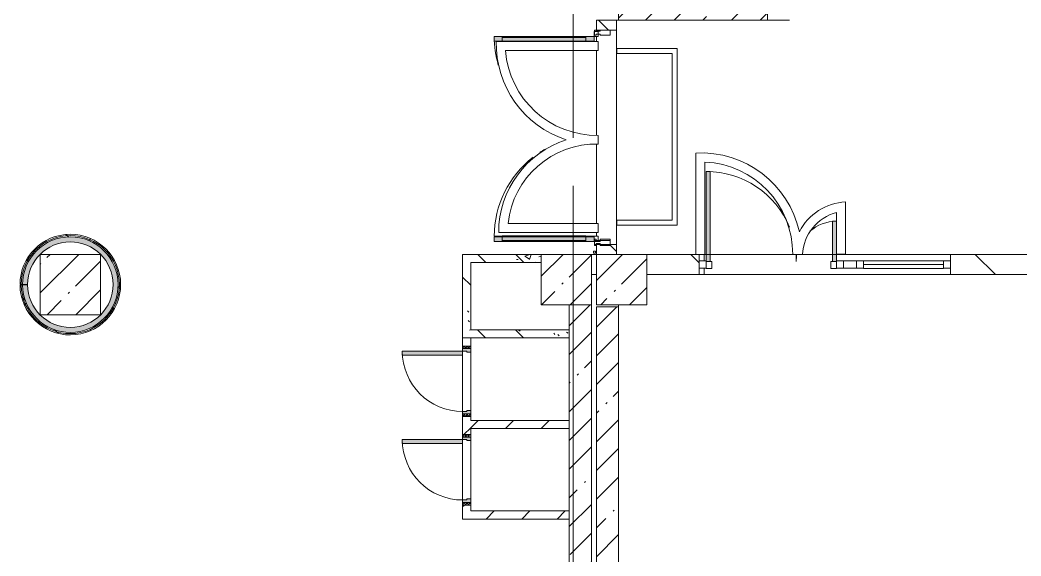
# Model space of a CAD drawing. Header units: millimetres. Extents: x 81632 to 272167, y -8553 to 29000.
# Drawn here: x 177771 to 187721, y 4902 to 10230 of the extents above; entities that cross this region are included whole.
import ezdxf

# ---------------------------------------------------------------- set-up
doc = ezdxf.new("R2010")
doc.units = ezdxf.units.MM
doc.linetypes.add('Осевая', pattern=[3175, 635, -476.25, 1587.5, -476.25])
for name, color, linetype, lineweight, true_color in [('A-DETL-GENF-2', 7, 'Continuous', 5, 0xe2e2e2), ('A-DETL-GENF-4', 7, 'Continuous', 5, 0xaaaaaa), ('A-DOOR-5', 7, 'Continuous', 5, 0xe2e2e2), ('A-DOOR-6', 7, 'Continuous', 5, 0xaaaaaa), ('A-DOOR-FRAM-4', 7, 'Continuous', 5, 0xe2e2e2), ('A-DOOR-FRAM-6', 7, 'Continuous', 5, 0xaaaaaa), ('A-FLOR-1', 7, 'Continuous', 5, 0xaaaaaa), ('I-WALL-1', 7, 'Continuous', 5, 0xe7e7e7), ('I-WALL-5', 7, 'Continuous', 5, 0x787878)]:
    doc.layers.add(name, color=color, linetype=linetype, lineweight=lineweight, true_color=true_color)
for name, color, linetype, lineweight in [('A-GLAZ-CURT-2', 7, 'Continuous', 5), ('A-GLAZ-CWMG-2', 7, 'Continuous', 5), ('A-WALL', 7, 'Continuous', 9), ('A-WALL-2', 7, 'Continuous', 5), ('I-WALL-3', 7, 'Continuous', 5), ('S-COLS-1', 7, 'Continuous', 5), ('Оси', 7, 'Continuous', 9), ('Оси-2', 7, 'Осевая', 9)]:
    doc.layers.add(name, color=color, linetype=linetype, lineweight=lineweight)
pattern_1 = [(45, (144961.33, 0), (-285.123, 285.123), []), (45, (145246.45, 0), (-285.123, 285.123), [504.031, -100.806, 16.764, -84.042])]
pattern_2 = [(135, (144961.33, 0), (-353.5534, -353.5534), [])]
pattern_3 = [(135, (144961.33, 0), (-377.171, -377.171), [533.4, -88.9, 17.78, -88.9]), (135, (144961.33, 376.94), (-377.171, -377.171), []), (50, (144961.33, 0), (637.6445, -55.7866), [66.675, -733.425]), (355, (144961.3, 0), (-123.349, 668.699), [53.34, -586.74]), (100.451, (145014.47, -4.65), (514.299, 612.908), [56.665, -623.315]), (46.184, (144961.3, 177.8), (948.776, -147.15), [100.012, -1100.137]), (96.636, (145040.4, 165.5), (830.91, 865.997), [84.998, -934.973]), (351.184, (144961.3, 177.8), (830.918, 865.988), [80.01, -880.11]), (21, (145050.23, 133.35), (530.6506, -357.928), [66.675, -733.425]), (326, (145050.2, 133.35), (216.308, 644.658), [53.34, -586.74]), (71.451, (145094.45, 103.5), (746.96, 286.724), [56.665, -623.315]), (37.5, (144961.33, 0), (10.8105, 295.9426), [16.764, -562.864, 16.764, -578.866, -588.962]), (37.5, (144961.33, 0), (10.8105, 295.9426), [-1175.258, 16.764, -572.198]), (7.5, (144961.33, 0), (233.8692, 350.6318), [16.764, -322.834, 16.764, -549.529, -224.472]), (7.5, (144961.33, 0), (233.8692, 350.6318), [-905.891, 16.764, -207.708]), (327.5, (144763.08, 0), (474.5678, -20.0513), [16.764, -205.486, 16.764, -676.656, -920.115]), (327.5, (144763.08, 0), (474.5678, -20.0513), [-915.67, 16.764, -903.351]), (317.5, (144674.2, 0), (518.452, 88.9934), [16.764, -272.161, 16.764, -443.738, -653.415]), (317.5, (144674.2, 0), (518.452, 88.9934), [-749.427, 16.764, -636.651])]
pattern_4 = [(45, (144961.33, 0), (-176.7767, 176.7767), [])]
pattern_5 = [(45, (144961.3, 0), (-530.33, 530.33), []), (135, (144961.3, 0), (-530.33, -530.33), [])]

# ---------------------------------------------------------------- blocks, each defined once
blk = doc.blocks.new('BSC_Колонна _Прямоугольная - 500х500-23286270-2_6_3_птичка')
at = {"layer": 'S-COLS-1'}
h = blk.add_hatch(dxfattribs=at)
h.set_pattern_fill('FP_47', color=256, style=0, pattern_type=2)
h.set_pattern_definition([(45, (-38790, -7650), (-285.123, 285.123), []), (45, (-38504.88, -7650), (-285.123, 285.123), [504.031, -100.806, 16.764, -84.042])])
h.paths.add_polyline_path([(-250, -250), (250, -250), (250, 250), (-250, 250), (-250, -12.4)])
for p, q in [((250, 250), (-250, 250)), ((-250, 250), (-250, -250)), ((250, -250), (250, 250)), ((-250, -250), (250, -250))]:
    blk.add_line(p, q, dxfattribs=at)
blk = doc.blocks.new('BSC_Колонна _Прямоугольная - 600х600-V47-2_6_3_птичка')
at = {"layer": 'S-COLS-1'}
h = blk.add_hatch(dxfattribs=at)
h.set_pattern_fill('FP_87', color=256, style=0, pattern_type=2)
h.set_pattern_definition([(45, (-33310, -7600), (-285.123, 285.123), []), (45, (-33024.88, -7600), (-285.123, 285.123), [504.031, -100.806, 16.764, -84.042])])
h.paths.add_polyline_path([(-300, -300), (300, -300), (300, 300), (-300, 300), (-300, 37.6)])
for p, q in [((300, 300), (-300, 300)), ((-300, 300), (-300, -300)), ((300, -300), (300, 300)), ((-300, -300), (300, -300))]:
    blk.add_line(p, q, dxfattribs=at)
blk = doc.blocks.new('BSC_Колонна _Прямоугольная - 500х500-V90-2_6_3_птичка')
at = {"layer": 'S-COLS-1'}
h = blk.add_hatch(dxfattribs=at)
h.set_pattern_fill('FP_115', color=256, style=0, pattern_type=2)
h.set_pattern_definition([(45, (-38240, -7650), (-285.123, 285.123), []), (45, (-37954.88, -7650), (-285.123, 285.123), [504.031, -100.806, 16.764, -84.042])])
h.paths.add_polyline_path([(-250, -250), (250, -250), (250, 250), (-250, 250), (-250, -12.4)])
for p, q in [((250, 250), (-250, 250)), ((-250, 250), (-250, -250)), ((250, -250), (250, 250)), ((-250, -250), (250, -250))]:
    blk.add_line(p, q, dxfattribs=at)
blk = doc.blocks.new('110_Дверь_СКБ_1Ст - д-18 700x2100h_Технический шкаф ЭОМ и СС-21511926-2_6_3_птичка')
at = {"layer": 'A-DOOR-5'}
h = blk.add_hatch(color=256, dxfattribs=at)
h.paths.add_polyline_path([(-312.5, -40), (-277.5, -40), (-277.5, 0), (-287.5, 0), (-287.5, 40), (-312.5, 40)])
h.paths.add_polyline_path([(302.5, 0), (302.5, -40), (337.5, -40), (337.5, 40), (312.5, 40), (312.5, 0)])
at = {"layer": 'A-DOOR-6'}
h = blk.add_hatch(dxfattribs=at)
h.set_pattern_fill('FP_119', color=256, style=0, pattern_type=2)
h.set_pattern_definition([(135, (1951.41, 104.685), (-14.14214, -14.14214), []), (225, (1951.41, 104.685), (14.14214, -14.14214), [])])
h.paths.add_polyline_path([(337.5, -40), (362.5, -40), (362.5, 40), (337.5, 40)])
at = {"layer": 'A-DOOR-FRAM-4'}
blk.add_hatch(color=256, dxfattribs=at).paths.add_polyline_path([(272.5, 299.6), (272.5, 40), (312.5, 40), (312.5, 640), (272.5, 640)])
at = {"layer": 'A-DOOR-FRAM-6'}
h = blk.add_hatch(dxfattribs=at)
h.set_pattern_fill('FP_120', color=256, style=0, pattern_type=2)
h.set_pattern_definition([(45, (-171.384, 104.685), (-14.1421, 14.1421), []), (135, (-171.384, 104.685), (-14.1421, -14.1421), [])])
h.paths.add_polyline_path([(-337.5, -40), (-312.5, -40), (-312.5, 40), (-337.5, 40)])
at = {"layer": 'A-DOOR-6'}
for p, q in [((312.5, 640), (272.5, 640)), ((272.5, 640), (272.5, 40)), ((312.5, 40), (312.5, 640)), ((272.5, 40), (312.5, 40))]:
    blk.add_line(p, q, dxfattribs=at)
blk.add_arc((312.5, 40), 600, 90, 180, dxfattribs=at)
at = {"layer": 'A-DOOR-FRAM-6'}
for p, q in [((-312.5, 40), (-337.5, 40)), ((-337.5, 40), (-337.5, -40)), ((-287.5, 40), (-312.5, 40)), ((-312.5, 40), (-312.5, -40)), ((-312.5, -40), (-312.5, 40)), ((-287.5, 0), (-287.5, 40)), ((-287.5, 40), (272.5, 40)), ((312.5, 40), (312.5, 0)), ((337.5, 40), (312.5, 40)), ((337.5, -40), (337.5, 40)), ((362.5, 40), (337.5, 40)), ((337.5, 40), (337.5, -40)), ((362.5, -40), (362.5, 40)), ((-337.5, -40), (-312.5, -40)), ((-312.5, -40), (-277.5, -40)), ((-277.5, 0), (-287.5, 0)), ((-277.5, -40), (-277.5, 0)), ((302.5, -40), (-277.5, -40)), ((312.5, 0), (302.5, 0)), ((302.5, 0), (302.5, -40)), ((302.5, -40), (337.5, -40)), ((337.5, -40), (362.5, -40))]:
    blk.add_line(p, q, dxfattribs=at)
blk = doc.blocks.new('Прямоугольный импост - Импост структурный с накладкой - 160мм Темный-31239214-2_6_3_птичка')
at = {"layer": 'A-GLAZ-CWMG-2'}
for p, q in [((-50, 0), (-50, 17)), ((-50, 17), (0, 17)), ((-40, 0), (-50, 0)), ((-40, -40), (-40, 0)), ((0, 0), (-10, 0)), ((-10, 0), (-10, -40)), ((0, 17), (0, 0)), ((-50, -140), (-50, -40)), ((-50, -40), (-40, -40)), ((-10, -40), (0, -40)), ((0, -40), (0, -140)), ((0, -140), (-50, -140))]:
    blk.add_line(p, q, dxfattribs=at)
blk = doc.blocks.new('Дверь_Витражная_остекление_ - ДВН_ДАО_Главный вход_1800 в свету 5-32258809-2_6_3_птичка')
at = {"layer": 'A-DETL-GENF-2'}
for points in [[(-947.5, -56), (-947.5, -20), (-992.5, -20), (-992.5, -1012.5), (-947.5, -1012.5), (-947.5, -234.9)], [(1042.5, -1012.5), (1042.5, -20), (997.5, -20), (997.5, -1012.5)]]:
    blk.add_hatch(color=256, dxfattribs=at).paths.add_polyline_path(points)
at = {"layer": 'A-DETL-GENF-4'}
for p, q in [((-947.5, -20), (-992.5, -20)), ((-992.5, -1012.5), (-992.5, -20)), ((-947.5, -20), (-992.5, -20)), ((-992.5, -20), (-992.5, -1012.5)), ((-947.5, -1012.5), (-947.5, -20)), ((-947.5, -1012.5), (-947.5, -20)), ((997.5, -1012.5), (997.5, -20)), ((997.5, -20), (997.5, -1012.5)), ((1042.5, -1012.5), (1042.5, -20)), ((1042.5, -1012.5), (1042.5, -20)), ((-992.5, -100), (-947.5, -100)), ((-982.5, -932.5), (-982.5, -100)), ((988.5, -932.5), (988.5, -100)), ((1042.5, -100), (997.5, -100)), ((1032.5, -932.5), (1032.5, -100)), ((-992.5, -932.5), (-947.5, -932.5)), ((1042.5, -932.5), (997.5, -932.5)), ((-992.5, -1012.5), (-947.5, -1012.5)), ((-992.5, -1012.5), (-947.5, -1012.5)), ((1042.5, -1012.5), (997.5, -1012.5)), ((997.5, -1012.5), (1042.5, -1012.5))]:
    blk.add_line(p, q, dxfattribs=at)
at = {"layer": 'A-DOOR-6'}
for p, q in [((-1042.5, 20), (-992.5, 20)), ((-1042.5, -20), (-1042.5, 20)), ((-992.5, 20), (-992.5, -20)), ((992.5, 20), (1042.5, 20)), ((992.5, -20), (992.5, 20)), ((1042.5, 20), (1042.5, -20)), ((-992.5, -20), (-1042.5, -20)), ((-992.5, -1012.5), (-992.5, -20)), ((992.5, -1012.5), (992.5, -20)), ((1042.5, -20), (992.5, -20))]:
    blk.add_line(p, q, dxfattribs=at)
for centre, start, end in [((992.5, -20), 209.21115, 212.8228), ((992.5, -20), 217.57984, 270), ((-992.5, -20), 270, 286.54233)]:
    blk.add_arc(centre, 992.5, start, end, dxfattribs=at)
blk = doc.blocks.new('Прямоугольный импост - Импост структурный с накладкой - 160мм Темный-31915521-2_6_3_птичка')
at = {"layer": 'A-GLAZ-CWMG-2'}
for p, q in [((-25, 0), (-25, 17)), ((-25, 17), (25, 17)), ((-15, 0), (-25, 0)), ((-15, -40), (-15, 0)), ((25, 0), (15, 0)), ((15, 0), (15, -40)), ((25, 17), (25, 0)), ((-25, -140), (-25, -40)), ((-25, -40), (-15, -40)), ((15, -40), (25, -40)), ((25, -40), (25, -140)), ((25, -140), (-25, -140))]:
    blk.add_line(p, q, dxfattribs=at)
blk = doc.blocks.new('Прямоугольный импост - Импост структурный с накладкой - 160мм Темный-31239248-2_6_3_птичка')
at = {"layer": 'A-GLAZ-CWMG-2'}
for p, q in [((0, 17), (-50, 17)), ((-50, 17), (-50, 0)), ((-50, 0), (-40, 0)), ((-40, 0), (-40, -40)), ((-10, -40), (-10, 0)), ((-10, 0), (0, 0)), ((0, 0), (0, 17)), ((-40, -40), (-50, -40)), ((-50, -40), (-50, -140)), ((0, -40), (-10, -40)), ((0, -140), (0, -40)), ((-50, -140), (0, -140))]:
    blk.add_line(p, q, dxfattribs=at)
blk = doc.blocks.new('Прямоугольный импост - 50 x 70 мм-31700031-2_6_3_птичка')
at = {"layer": 'A-GLAZ-CWMG-2'}
for p, q in [((-70, 35), (0, 35)), ((-70, -35), (-70, 35)), ((0, 35), (0, -35)), ((0, -35), (-70, -35))]:
    blk.add_line(p, q, dxfattribs=at)
blk = doc.blocks.new('Дверь_Витражная_остекление_ - ДВН_ДАО_Главный вход_1200 в свету-V162-2_6_3_птичка')
at = {"layer": 'A-DOOR-5'}
for points in [[(-647.5, 30), (-607.5, 35), (-607.5, 925), (-647.5, 925), (-647.5, 35)], [(607.5, 30), (647.5, 35), (647.5, 430), (607.5, 430), (607.5, 35)]]:
    blk.add_hatch(color=256, dxfattribs=at).paths.add_polyline_path(points)
at = {"layer": 'A-DETL-GENF-4'}
for p, q in [((-607.5, 925), (-647.5, 925)), ((-647.5, 925), (-647.5, 35)), ((-607.5, 30), (-607.5, 925)), ((647.5, 430), (607.5, 430)), ((607.5, 430), (607.5, 30)), ((647.5, 35), (647.5, 430)), ((-647.5, 30), (-607.5, 30)), ((-592.5, 30), (-647.5, 30)), ((-592.5, -40), (-592.5, 30)), ((592.5, -40), (592.5, 30)), ((592.5, 30), (647.5, 30)), ((607.5, 30), (647.5, 30)), ((-647.5, -40), (-592.5, -40)), ((647.5, -40), (592.5, -40))]:
    blk.add_line(p, q, dxfattribs=at)
at = {"layer": 'A-DOOR-6'}
for p, q in [((-647.5, 925), (-647.5, 35)), ((647.5, 430), (647.5, 35))]:
    blk.add_line(p, q, dxfattribs=at)
for centre, radius, start, end in [((-647.5, 30), 895, 22.29231, 90), ((647.5, 30), 400, 90, 131.44756), ((-647.5, 30), 895, 360, 4.55581), ((647.5, 30), 400, 169.71082, 180)]:
    blk.add_arc(centre, radius, start, end, dxfattribs=at)
blk = doc.blocks.new('Системная панель - Стемалит - 40мм-32257327-2_6_3_птичка')
at = {"layer": 'A-GLAZ-CURT-2'}
for p, q in [((65, 35), (-65, 35)), ((-65, 35), (-65, -35)), ((65, -35), (65, 35)), ((-65, -35), (65, -35))]:
    blk.add_line(p, q, dxfattribs=at)
blk = doc.blocks.new('Прямоугольный импост - 50 x 70 мм-31687886-2_6_3_птичка')
at = {"layer": 'A-GLAZ-CWMG-2'}
for p, q in [((-35, 35), (35, 35)), ((-35, -35), (-35, 35)), ((35, 35), (35, -35)), ((35, -35), (-35, -35))]:
    blk.add_line(p, q, dxfattribs=at)
blk = doc.blocks.new('Прямоугольный импост - 50 x 70 мм-31701779-2_6_3_птичка')
at = {"layer": 'A-GLAZ-CWMG-2'}
for p, q in [((0, 35), (-70, 35)), ((-70, 35), (-70, -35)), ((0, -35), (0, 35)), ((-70, -35), (0, -35))]:
    blk.add_line(p, q, dxfattribs=at)
blk = doc.blocks.new('Системная панель - Стекло - 40мм-V163-2_6_3_птичка')
at = {"layer": 'A-GLAZ-CURT-2'}
for p, q in [((397.5, 0), (-397.5, 0)), ((-397.5, 0), (-397.5, -40)), ((397.5, -40), (397.5, 0)), ((-397.5, -40), (397.5, -40))]:
    blk.add_line(p, q, dxfattribs=at)
blk = doc.blocks.new('Прямоугольный импост - 50 x 70 мм-31702100-2_6_3_птичка')
at = {"layer": 'A-GLAZ-CWMG-2'}
for p, q in [((-35, 35), (35, 35)), ((-35, -35), (-35, 35)), ((35, 35), (35, -35)), ((35, -35), (-35, -35))]:
    blk.add_line(p, q, dxfattribs=at)
blk = doc.blocks.new('Прямоугольный импост - 50 x 70 мм-31720914-2_6_3_птичка')
at = {"layer": 'A-GLAZ-CWMG-2'}
blk.add_line((6460, 7920), (5665, 7920), dxfattribs=at)

msp = doc.modelspace()

# ---------------------------------------------------------------- hatches: boundary and pattern name
at = {"layer": 'I-WALL-1'}
msp.add_hatch(color=256, dxfattribs=at).paths.add_polyline_path([(178293.5, 7125.5), (178369.2, 7135.2), (178442.4, 7156.9), (178511.2, 7190), (178573.8, 7233.7), (178628.5, 7286.9), (178674.1, 7348.2), (178709.2, 7415.9), (178733, 7488.5), (178745, 7563.9), (178744.6, 7640.2), (178732.1, 7715.5), (178707.6, 7787.8), (178671.9, 7855.3), (178625.8, 7916.2), (178570.6, 7968.9), (178507.7, 8012), (178438.6, 8044.6), (178365.2, 8065.6), (178289.4, 8074.7), (178213.1, 8071.4), (178138.4, 8056), (178067, 8028.8), (178001, 7990.6), (177941.9, 7942.2), (177891.3, 7885), (177850.6, 7820.5), (177820.7, 7750.2), (177802.5, 7676.1), (177796.3, 7600), (177846.3, 7600), (177859.7, 7699.6), (177870.5, 7741.4), (177900.2, 7807), (177940.4, 7866.7), (177990.2, 7918.7), (178048, 7961.6), (178112.2, 7994.1), (178181, 8015.3), (178252.4, 8024.6), (178324.3, 8021.7), (178394.7, 8006.7), (178461.6, 7980), (178523, 7942.5), (178577.2, 7895.1), (178622.6, 7839.2), (178658, 7776.5), (178682.2, 7708.7), (178694.6, 7637.6), (178695, 7565.8), (178683.1, 7494.8), (178659.5, 7426.8), (178624.7, 7363.8), (178571.2, 7300), (178525.9, 7259.7), (178464.9, 7221.6), (178398.2, 7194.4), (178309.9, 7177.9), (178256.1, 7175.3), (178184.6, 7183.9), (178115.6, 7204.6), (178051.1, 7236.5), (177971.3, 7301.1), (177942.7, 7330.5), (177901.9, 7389.8), (177871.8, 7455.2), (177853.1, 7524.7), (177846.3, 7596.4), (177796.3, 7595.9), (177803.1, 7519.9), (177822, 7445.9), (177859.7, 7364.8), (177893.8, 7311.7), (177944.9, 7255), (178004.3, 7207.1), (178070.7, 7169.4), (178142.3, 7142.9), (178217.2, 7128.1)])
at = {"layer": 'I-WALL-3'}
h = msp.add_hatch(dxfattribs=at)
h.set_pattern_fill('FP_73', color=256, style=0, pattern_type=2)
h.set_pattern_definition(pattern_1)
h.paths.add_polyline_path([(185201.3, 10230), (185201.3, 10450), (183721.3, 10450), (183721.3, 10230)])
h = msp.add_hatch(dxfattribs=at)
h.set_pattern_fill('FP_76', color=256, style=0, pattern_type=2)
h.set_pattern_definition(pattern_2)
h.paths.add_polyline_path([(183501.3, 7900), (183701.3, 7900), (183701.3, 8000), (183501.3, 8000)])
h.paths.add_polyline_path([(183501.3, 10130), (183701.3, 10130), (183701.3, 10230), (183501.3, 10230)])
h = msp.add_hatch(dxfattribs=at)
h.set_pattern_fill('FP_159', color=256, style=0, pattern_type=2)
h.set_pattern_definition(pattern_5)
h.paths.add_polyline_path([(178274.5, 7100), (178352.6, 7106.7), (178428.7, 7125.4), (178500.9, 7155.8), (178567.5, 7197.1), (178626.8, 7248.3), (178677.3, 7308.2), (178717.9, 7375.2), (178747.6, 7447.7), (178765.5, 7524), (178768.4, 7637.6), (178760.1, 7699.5), (178746.3, 7756.3), (178716, 7828.6), (178674.8, 7895.3), (178623.7, 7954.7), (178564, 8005.4), (178497.1, 8046.1), (178424.6, 8075.9), (178348.4, 8094), (178270.3, 8100), (178192.2, 8093.7), (178116, 8075.3), (178043.7, 8045.2), (177976.9, 8004.1), (177917.4, 7953.2), (177859.7, 7882.3), (177825.7, 7826.7), (177795.7, 7754.3), (177777.5, 7678.1), (177771.3, 7600), (177783.8, 7600), (177790.1, 7678.1), (177808.9, 7754.2), (177839.5, 7826.3), (177881.3, 7892.5), (177933.2, 7951.2), (177993.9, 8000.8), (178061.7, 8040.1), (178134.9, 8068), (178211.6, 8083.8), (178309.9, 8084.8), (178367.7, 8077.9), (178443, 8056.3), (178513.9, 8022.9), (178578.5, 7978.6), (178635.2, 7924.5), (178682.4, 7862), (178719.1, 7792.8), (178744.2, 7718.5), (178757.1, 7637.6), (178757.4, 7562.9), (178745.2, 7485.5), (178720.7, 7411.1), (178684.7, 7341.5), (178637.9, 7278.7), (178581.7, 7224.1), (178517.5, 7179.2), (178446.9, 7145.2), (178371.8, 7123), (178294.1, 7113), (178215.8, 7115.7), (178138.9, 7130.8), (178065.4, 7158.1), (177997.3, 7196.8), (177936.3, 7245.9), (177883.9, 7304.1), (177841.5, 7370), (177810.2, 7441.9), (177790.8, 7517.8), (177783.8, 7595.8), (177771.3, 7595.7), (177778.2, 7517.7), (177797.1, 7441.6), (177827.6, 7369.5), (177869.1, 7303), (177920.4, 7243.8), (177980.4, 7193.4), (178047.5, 7152.9), (178120.1, 7123.4), (178196.4, 7105.6)])
h = msp.add_hatch(dxfattribs=at)
h.set_pattern_fill('FP_159', color=256, style=0, pattern_type=2)
h.set_pattern_definition(pattern_5)
h.paths.add_polyline_path([(178294.1, 7113), (178371.8, 7123), (178446.9, 7145.2), (178517.5, 7179.2), (178581.7, 7224.1), (178637.9, 7278.7), (178684.7, 7341.5), (178720.7, 7411.1), (178745.2, 7485.5), (178757.4, 7562.9), (178757.1, 7641.3), (178744.2, 7718.5), (178719.1, 7792.8), (178682.4, 7862), (178635.2, 7924.5), (178578.5, 7978.6), (178513.9, 8022.9), (178443, 8056.3), (178367.7, 8077.9), (178289.9, 8087.1), (178211.6, 8083.8), (178134.9, 8068), (178061.7, 8040.1), (177993.9, 8000.8), (177933.2, 7951.2), (177881.3, 7892.5), (177839.5, 7826.3), (177808.9, 7754.2), (177790.1, 7678.1), (177783.8, 7600), (177796.3, 7600), (177802.5, 7676.1), (177820.7, 7750.2), (177859.7, 7834.8), (177891.3, 7885), (177941.9, 7942.2), (178001, 7990.6), (178067, 8028.8), (178138.4, 8056), (178213.1, 8071.4), (178309.9, 8072.2), (178365.2, 8065.6), (178438.6, 8044.6), (178507.7, 8012), (178570.6, 7968.9), (178625.8, 7916.2), (178671.9, 7855.3), (178707.6, 7787.8), (178732.1, 7715.5), (178744.6, 7637.6), (178745, 7563.9), (178733, 7488.5), (178709.2, 7415.9), (178674.1, 7348.2), (178628.5, 7286.9), (178573.8, 7233.7), (178511.2, 7190), (178442.4, 7156.9), (178369.2, 7135.2), (178293.5, 7125.5), (178217.2, 7128.1), (178142.3, 7142.9), (178070.7, 7169.4), (178004.3, 7207.1), (177944.9, 7255), (177893.8, 7311.7), (177852.5, 7375.9), (177822, 7445.9), (177803.1, 7519.9), (177796.3, 7595.9), (177783.8, 7595.8), (177790.8, 7517.8), (177810.2, 7441.9), (177859.7, 7341.8), (177883.9, 7304.1), (177936.3, 7245.9), (177997.3, 7196.8), (178065.4, 7158.1), (178138.9, 7130.8), (178215.8, 7115.7)])
h = msp.add_hatch(dxfattribs=at)
h.set_pattern_fill('FP_76', color=256, style=0, pattern_type=2)
h.set_pattern_definition(pattern_2)
h.paths.add_polyline_path([(187871.3, 7700), (187871.3, 7900), (187022.3, 7900), (187022.3, 7700), (187314.5, 7700)])
h.paths.add_polyline_path([(183451.3, 7700), (183501.3, 7700), (183501.3, 7900), (183451.3, 7900), (183451.3, 7831.4)])
h.paths.add_polyline_path([(184001.3, 7700), (184522.3, 7700), (184522.3, 7900), (184001.3, 7900), (184001.3, 7826.9)])
h = msp.add_hatch(dxfattribs=at)
h.set_pattern_fill('FP_73', color=256, style=0, pattern_type=2)
h.set_pattern_definition(pattern_1)
h.paths.add_polyline_path([(183451.3, 400), (183451.3, 7400), (183231.3, 7400), (183231.3, 400), (183262.4, 400)])
h = msp.add_hatch(dxfattribs=at)
h.set_pattern_fill('FP_73', color=256, style=0, pattern_type=2)
h.set_pattern_definition(pattern_1)
h.paths.add_polyline_path([(183721.3, 410), (183721.3, 7380), (183501.3, 7380), (183501.3, 410), (183712.7, 410)])
h = msp.add_hatch(dxfattribs=at)
h.set_pattern_fill('FP_77', color=256, style=0, pattern_type=2)
h.set_pattern_definition(pattern_4)
h.paths.add_polyline_path([(182171.3, 5270), (182251.3, 5270), (182251.3, 5409), (182171.3, 5409)])
h.paths.add_polyline_path([(182251.3, 6109), (182251.3, 6289), (182171.3, 6289), (182171.3, 6109)])
h.paths.add_polyline_path([(182171.3, 6989), (182251.3, 6989), (182251.3, 7070), (182171.3, 7070)])
h = msp.add_hatch(dxfattribs=at)
h.set_pattern_fill('FP_77', color=256, style=0, pattern_type=2)
h.set_pattern_definition(pattern_4)
h.paths.add_polyline_path([(183231.3, 6170), (183231.3, 6250), (182251.3, 6250), (182251.3, 6170), (182812.2, 6170)])
h = msp.add_hatch(dxfattribs=at)
h.set_pattern_fill('FP_77', color=256, style=0, pattern_type=2)
h.set_pattern_definition(pattern_4)
h.paths.add_polyline_path([(183231.3, 5270), (183231.3, 5350), (182251.3, 5350), (182251.3, 5270)])
at = {"layer": 'I-WALL-5'}
h = msp.add_hatch(dxfattribs=at)
h.set_pattern_fill('FP_80', color=256, style=0, pattern_type=2)
h.set_pattern_definition(pattern_3)
h.paths.add_polyline_path([(182251.3, 7150), (182251.3, 7900), (182171.3, 7900), (182171.3, 7150)])
h = msp.add_hatch(dxfattribs=at)
h.set_pattern_fill('FP_80', color=256, style=0, pattern_type=2)
h.set_pattern_definition(pattern_3)
h.paths.add_polyline_path([(182812.2, 7820), (182951.3, 7820), (182951.3, 7900), (182251.3, 7900), (182251.3, 7820)])
h = msp.add_hatch(dxfattribs=at)
h.set_pattern_fill('FP_80', color=256, style=0, pattern_type=2)
h.set_pattern_definition(pattern_3)
h.paths.add_polyline_path([(182251.3, 7070), (183231.3, 7070), (183231.3, 7150), (182171.3, 7150), (182171.3, 7070)])

# ---------------------------------------------------------------- linework, layer by layer
at = {"layer": 'A-FLOR-1'}
for p, q in [((183721.3, 10230), (183701.3, 10230)), ((185421.3, 10230), (185201.3, 10230)), ((183501.3, 10120), (183501.3, 10130)), ((183501.3, 10130), (183501.3, 10120)), ((183501.3, 10065), (183501.3, 10018)), ((183519.7, 10018), (182506, 10018)), ((183519.7, 9928), (183519.7, 10018)), ((182598, 9928), (183519.7, 9928)), ((183501.3, 9928), (183501.3, 9083.9)), ((184304.1, 9947.2), (183704.1, 9947.2)), ((183704.1, 9947.2), (183704.1, 9897.2)), ((183704.1, 9897.2), (184254.1, 9897.2)), ((184254.1, 9897.2), (184254.1, 8241.3)), ((184304.1, 8191.3), (184304.1, 9947.2)), ((183519.7, 8996.7), (183519.7, 9083.1)), ((183501.3, 8996.1), (183501.3, 8208)), ((184489.4, 8907.6), (184489.4, 7900)), ((184579.4, 7900), (184579.4, 8818.2)), ((185978.3, 7903), (185978.3, 8421.4)), ((185888.3, 8317.2), (185888.3, 7903)), ((183518.3, 8208), (182624, 8208)), ((183518.3, 8118), (183518.3, 8208)), ((184254.1, 8241.3), (183704.1, 8241.3)), ((183704.1, 8241.3), (183704.1, 8191.3)), ((183704.1, 8191.3), (184304.1, 8191.3)), ((182529.3, 8118), (183518.3, 8118)), ((183501.3, 8118), (183501.3, 8080)), ((187022.3, 7900), (184522.3, 7900)), ((184571.3, 7900), (184571.3, 7835)), ((184579.4, 7900), (185451.9, 7900)), ((185549.9, 7900), (187022.3, 7900)), ((185888.3, 7903), (185978.3, 7903)), ((184571.3, 7765), (184571.3, 7700)), ((183721.3, 7400), (183721.3, 7380))]:
    msp.add_line(p, q, dxfattribs=at)
for centre, radius, start, end in [((183505.7, 9993), 1000, 178.56746, 252.28756), ((183505.7, 9993), 910, 184.09604, 270.88287), ((183498.3, 8118), 969, 107.84035, 180), ((183498.3, 8118), 879, 88.60541, 174.12324), ((184541.9, 7909), 1000, 12.44956, 93.01125), ((184541.9, 7909), 910, 359.43333, 87.64026), ((186003.3, 7878), 544, 92.63401, 153.04618), ((186003.3, 7878), 454, 104.67311, 177.22246)]:
    msp.add_arc(centre, radius, start, end, dxfattribs=at)
at = {"layer": 'A-WALL'}
for p, q in [((182251.3, 7070), (182171.3, 7070)), ((183231.3, 7070), (183231.3, 7150)), ((183231.3, 6170), (183231.3, 6250)), ((183231.3, 5270), (183231.3, 5350))]:
    msp.add_line(p, q, dxfattribs=at)
for radius in [487.5, 475]:
    msp.add_arc((178271.3, 7600), radius, 180.49142, 180, dxfattribs=at)
at = {"layer": 'A-WALL-2'}
for p, q in [((183490.8, 7931), (183470.8, 7931)), ((183470.8, 7931), (183470.8, 7911)), ((183470.8, 7911), (183490.8, 7911)), ((183490.8, 7911), (183490.8, 7931))]:
    msp.add_line(p, q, dxfattribs=at)
at = {"layer": 'I-WALL-3'}
for p, q in [((183721.3, 12070), (183721.3, 10230)), ((185201.3, 11660), (185201.3, 10230)), ((183701.3, 10230), (183501.3, 10230)), ((183501.3, 10230), (183501.3, 10130)), ((183701.3, 10230), (183701.3, 7900)), ((183721.3, 10230), (185201.3, 10230)), ((183501.3, 10130), (183701.3, 10130)), ((183501.3, 10018), (183501.3, 10065)), ((183501.3, 9083.9), (183501.3, 9928)), ((183501.3, 8208), (183501.3, 8996.1)), ((183501.3, 8080), (183501.3, 8118)), ((183701.3, 8000), (183501.3, 8000)), ((183501.3, 8000), (183501.3, 7900)), ((182951.3, 7900), (182171.3, 7900)), ((182171.3, 7900), (182171.3, 6989)), ((183501.3, 7900), (183451.3, 7900)), ((184522.3, 7900), (184001.3, 7900)), ((184522.3, 7700), (184522.3, 7900)), ((187022.3, 7900), (187022.3, 7700)), ((187022.3, 7900), (187871.3, 7900)), ((182251.3, 7820), (182951.3, 7820)), ((182251.3, 7150), (182251.3, 7820)), ((183451.3, 7700), (183501.3, 7700)), ((187871.3, 7700), (184001.3, 7700)), ((177771.3, 7600), (177846.3, 7600)), ((177846.3, 7596.4), (177771.3, 7595.7)), ((183231.3, 7400), (183231.3, 7150)), ((183451.3, 400), (183451.3, 7400)), ((183721.3, 7380), (183501.3, 7380)), ((183501.3, 7380), (183501.3, 410)), ((183721.3, 800), (183721.3, 7380)), ((183231.3, 7150), (182251.3, 7150)), ((182251.3, 7070), (183231.3, 7070)), ((182251.3, 6989), (182251.3, 7070)), ((183231.3, 7070), (183231.3, 6250)), ((182171.3, 6289), (182171.3, 6109)), ((182251.3, 6250), (182251.3, 6289)), ((183231.3, 6250), (182251.3, 6250)), ((182251.3, 6109), (182251.3, 6170)), ((182251.3, 6170), (183231.3, 6170)), ((183231.3, 6170), (183231.3, 5350)), ((182171.3, 5409), (182171.3, 5270)), ((182251.3, 5350), (182251.3, 5409)), ((183231.3, 5350), (182251.3, 5350)), ((182171.3, 5270), (183231.3, 5270)), ((183231.3, 5270), (183231.3, 400))]:
    msp.add_line(p, q, dxfattribs=at)
for radius in [500, 425]:
    msp.add_arc((178271.3, 7600), radius, 180.49142, 180, dxfattribs=at)
at = {"layer": 'Оси'}
msp.add_line((183271.3, -4552.8), (183271.3, 7947.2), dxfattribs=at)
at = {"layer": 'Оси-2'}
msp.add_line((183271.3, 7947.2), (183271.3, 11277.7), dxfattribs=at)

# ---------------------------------------------------------------- block references
at = {"layer": 'A-DOOR-6'}
for name, p, rotation in [('Дверь_Витражная_остекление_ - ДВН_ДАО_Главный вход_1800 в свету 5-32258809-2_6_3_птичка', (183497.3, 9072.5), 269.9999999999999), ('110_Дверь_СКБ_1Ст - д-18 700x2100h_Технический шкаф ЭОМ и СС-21511926-2_6_3_птичка', (182211.3, 6626.5), 89.99999999999991), ('110_Дверь_СКБ_1Ст - д-18 700x2100h_Технический шкаф ЭОМ и СС-21511926-2_6_3_птичка', (182211.3, 5746.5), 89.99999999999991)]:
    msp.add_blockref(name, p, dxfattribs=dict(at, rotation=rotation))
msp.add_blockref('Дверь_Витражная_остекление_ - ДВН_ДАО_Главный вход_1200 в свету-V162-2_6_3_птичка', (185239.8, 7800), dxfattribs=at)
at = {"layer": 'A-GLAZ-CURT-2'}
for name, p in [('Системная панель - Стемалит - 40мм-32257327-2_6_3_птичка', (186022.3, 7800)), ('Системная панель - Стекло - 40мм-V163-2_6_3_птичка', (186554.8, 7800))]:
    msp.add_blockref(name, p, dxfattribs=at)
at = {"layer": 'A-GLAZ-CWMG-2'}
for name, p, rotation in [('Прямоугольный импост - Импост структурный с накладкой - 160мм Темный-31239248-2_6_3_птичка', (183497.3, 10130), 89.99999999999993), ('Прямоугольный импост - 50 x 70 мм-31701779-2_6_3_птичка', (184522.3, 7800), 180)]:
    msp.add_blockref(name, p, dxfattribs=dict(at, rotation=rotation))
at = {"layer": 'A-GLAZ-CWMG-2', "extrusion": (0, 0, -1)}
for name, p, rotation in [('Прямоугольный импост - Импост структурный с накладкой - 160мм Темный-31239214-2_6_3_птичка', (-183497.3, 8000), 270.0000000000001), ('Прямоугольный импост - Импост структурный с накладкой - 160мм Темный-31915521-2_6_3_птичка', (-183497.3, 8015), 270.0000000000001), ('Прямоугольный импост - 50 x 70 мм-31687886-2_6_3_птичка', (-185922.3, 7800), 180), ('Прямоугольный импост - 50 x 70 мм-31702100-2_6_3_птичка', (-186122.3, 7800), 180), ('Прямоугольный импост - 50 x 70 мм-31700031-2_6_3_птичка', (-187022.3, 7800), 180)]:
    msp.add_blockref(name, p, dxfattribs=dict(at, rotation=rotation))
at = {"layer": 'A-GLAZ-CWMG-2'}
msp.add_blockref('Прямоугольный импост - 50 x 70 мм-31720914-2_6_3_птичка', (180492.3, -85), dxfattribs=at)
at = {"layer": 'S-COLS-1'}
for name, p in [('BSC_Колонна _Прямоугольная - 600х600-V47-2_6_3_птичка', (178271.3, 7600)), ('BSC_Колонна _Прямоугольная - 500х500-V90-2_6_3_птичка', (183201.3, 7650)), ('BSC_Колонна _Прямоугольная - 500х500-23286270-2_6_3_птичка', (183751.3, 7650))]:
    msp.add_blockref(name, p, dxfattribs=at)

doc.saveas('drawing.dxf')
